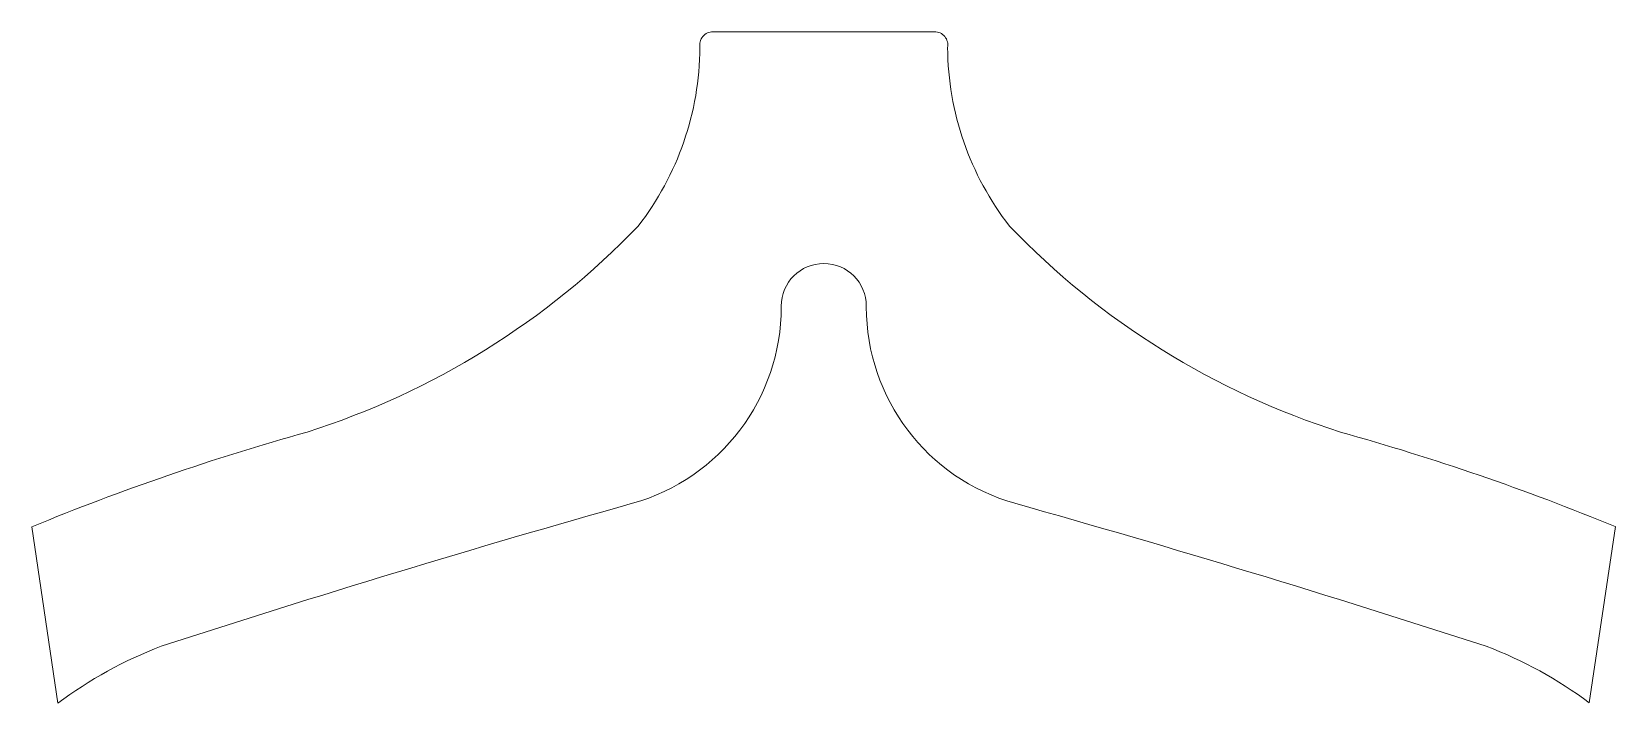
# Model space of a CAD drawing. Header units: inches. Extents: x 6.4 to 52.9, y 4.4 to 24.1.
import ezdxf

# ---------------------------------------------------------------- set-up
doc = ezdxf.new("R2010")
doc.units = ezdxf.units.IN
doc.header["$MEASUREMENT"] = 0

msp = doc.modelspace()

# ---------------------------------------------------------------- linework, layer by layer
at = {"color": 7, "linetype": 'Continuous', "lineweight": 15}
for p, q in [((32.917, 24.141), (26.409, 24.141)), ((28.413, 16.078), (28.413, 16.055)), ((30.913, 16.078), (30.913, 16.055)), ((6.371, 9.587), (7.137, 4.402)), ((52.173, 4.414), (52.938, 9.594))]:
    msp.add_line(p, q, dxfattribs=at)
for centre, radius, start, end in [((26.409, 23.747), 0.394, 90, 190.6317), ((32.917, 23.747), 0.394, 349.3683, 90), ((17.365, 23.734), 8.657, 322.1944, 359.6053), ((41.961, 23.734), 8.657, 180.3947, 217.8056), ((7.444, 34.527), 23.24, 287.5945, 316.1515), ((51.881, 34.527), 23.24, 223.8485, 252.4055), ((29.663, 16.078), 1.25, 0, 180), ((22.413, 16.055), 6, 285.742, 0), ((36.913, 16.055), 6, 180, 254.258), ((33.987, -57.511), 72.559, 105.60435, 112.37094), ((25.338, -57.511), 72.559, 67.6434, 74.39565), ((124.265, -345.278), 369.414, 105.742, 107.988), ((-64.939, -345.278), 369.414, 72.012, 74.258), ((14.562, -5.484), 12.364, 110.7412, 126.909), ((44.764, -5.484), 12.364, 53.1839, 69.2588)]:
    msp.add_arc(centre, radius, start, end, dxfattribs=at)

doc.saveas('drawing.dxf')
